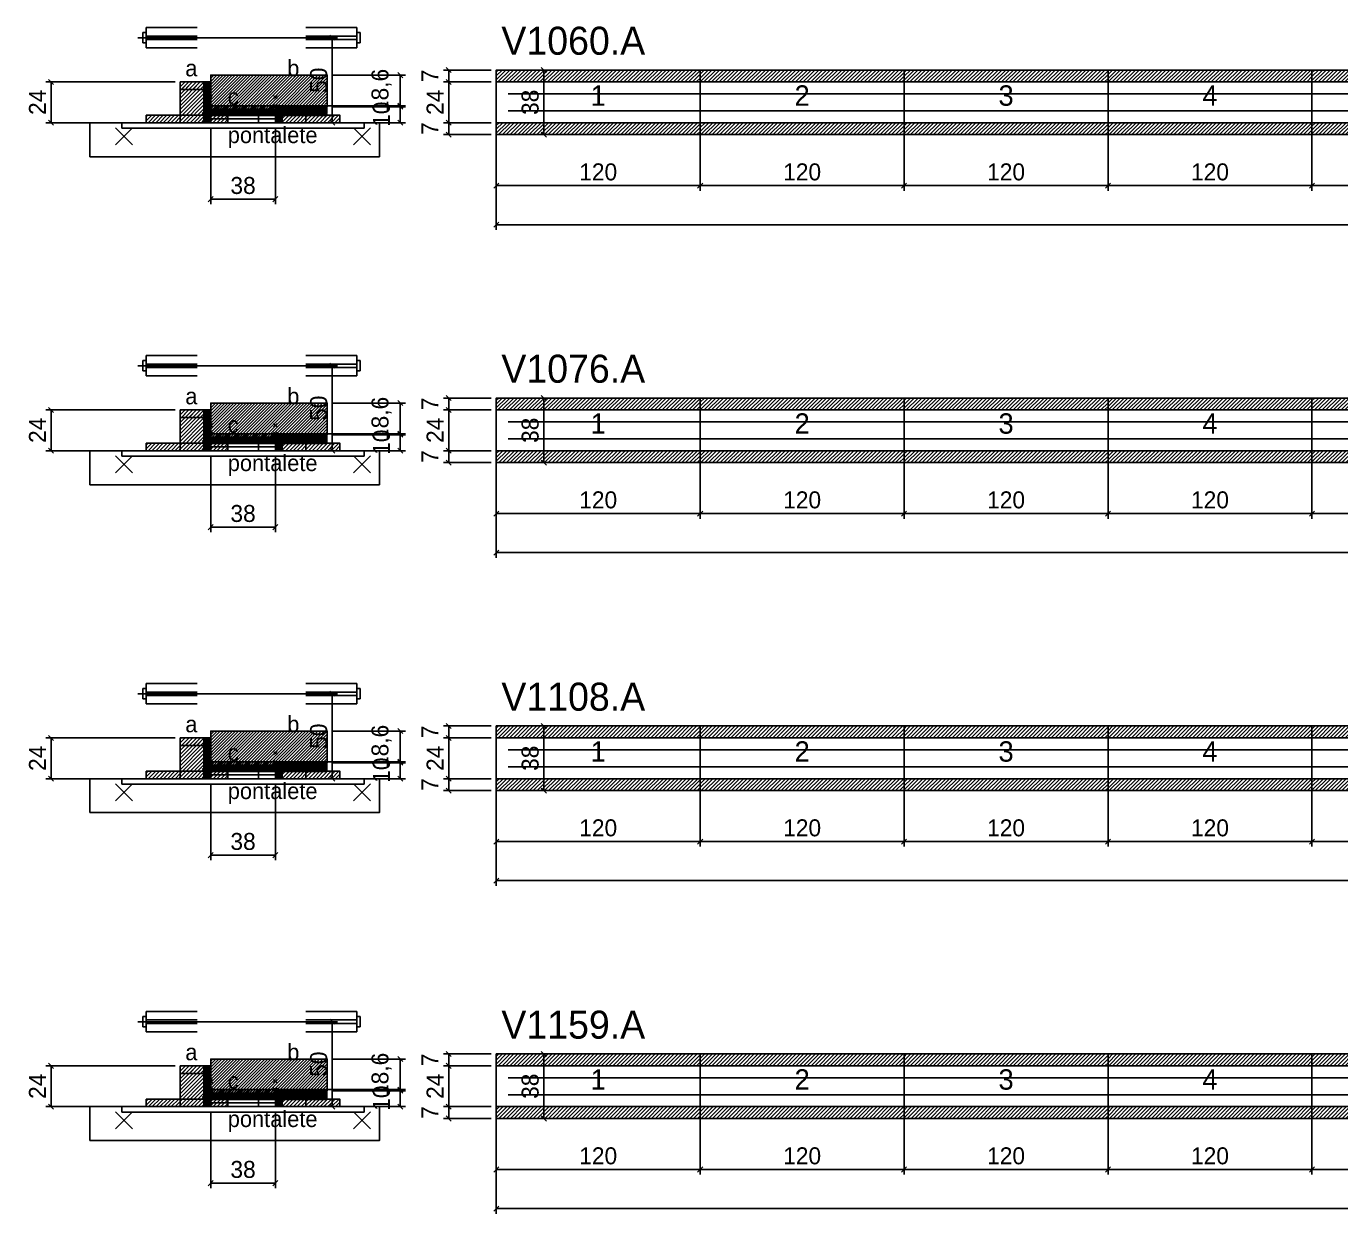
# Model space of a CAD drawing. Extents: x -10500 to 3070, y -11667 to 1250.
# Drawn here: x -69 to 705, y -1052 to -353 of the extents above; entities that cross this region are included whole.
import ezdxf
from ezdxf.enums import TextEntityAlignment as Align

# ---------------------------------------------------------------- set-up
doc = ezdxf.new("R2010")
doc.units = 0
for name, color, linetype in [('5', 5, 'Continuous'), ('barrote', 126, 'Continuous'), ('CONCRETO', 251, 'Continuous'), ('COTA', 241, 'Continuous'), ('detalhes', 7, 'Continuous'), ('ESTRUTURACAO', 7, 'Continuous'), ('Hachura', 251, 'Continuous'), ('Madeira', 126, 'Continuous'), ('NOMENCLATURA', 7, 'Continuous'), ('Painéis', 200, 'Continuous'), ('presilha', 224, 'Continuous'), ('SARR_2.2x7', 40, 'Continuous'), ('SCO-___-LAJ', 224, 'Continuous'), ('TENSOR', 224, 'Continuous')]:
    doc.layers.add(name, color=color, linetype=linetype)
doc.dimstyles.new('PAINEL', dxfattribs={"dimtxt": 10, "dimasz": 3, "dimexe": 3, "dimexo": 3, "dimgap": 3, "dimtad": 1, "dimblk": 'OBLIQUE', "dimblk1": 'OBLIQUE', "dimcen": 2.5, "dimclrd": 4, "dimclre": 4, "dimclrt": 240, "dimazin": 3, "dimtfac": 1, "dimtmove": 0, "dimatfit": 3})

# ---------------------------------------------------------------- blocks, each defined once
blk = doc.blocks.new('PAR_ESQ')
for p, q in [((-1, -1), (1, 1)), ((-1, 1), (1, -1))]:
    blk.add_line(p, q)
blk = doc.blocks.new('PAR_FUNDO_ESQ')
for p, q in [((-1, -1), (1, 1)), ((-1, 1), (1, -1))]:
    blk.add_line(p, q)
blk = doc.blocks.new('PAR_FUNDO_DIR')
for p, q in [((-1, -1), (1, 1)), ((-1, 1), (1, -1))]:
    blk.add_line(p, q)
blk = doc.blocks.new('par_int_esq')
for p, q in [((-1, -1), (1, 1)), ((-1, 1), (1, -1))]:
    blk.add_line(p, q)
blk = doc.blocks.new('par_int_dir')
for p, q in [((-1, -1), (1, 1)), ((-1, 1), (1, -1))]:
    blk.add_line(p, q)
blk = doc.blocks.new('_OBLIQUE')
at = {"color": 0, "linetype": 'BYBLOCK'}
blk.add_line((-0.5, -0.5), (0.5, 0.5), dxfattribs=at)

msp = doc.modelspace()

# ---------------------------------------------------------------- hatches: boundary and pattern name
at = {"layer": 'COTA'}
h = msp.add_hatch(dxfattribs=at)
h.set_pattern_fill('ANSI31', scale=0.5)
h.paths.add_polyline_path([(208, -386), (328, -386), (328, -379), (208, -379)])
h = msp.add_hatch(dxfattribs=at)
h.set_pattern_fill('ANSI31', scale=0.5)
h.paths.add_polyline_path([(328, -386), (448, -386), (448, -379), (328, -379)])
h = msp.add_hatch(dxfattribs=at)
h.set_pattern_fill('ANSI31', scale=0.5)
h.paths.add_polyline_path([(448, -386), (568, -386), (568, -379), (448, -379)])
h = msp.add_hatch(dxfattribs=at)
h.set_pattern_fill('ANSI31', scale=0.5)
h.paths.add_polyline_path([(568, -386), (688, -386), (688, -379), (568, -379)])
h = msp.add_hatch(dxfattribs=at)
h.set_pattern_fill('ANSI31', scale=0.5)
h.paths.add_polyline_path([(688, -386), (808, -386), (808, -379), (688, -379)])
h = msp.add_hatch(dxfattribs=at)
h.set_pattern_fill('ANSI31', scale=0.4)
h.paths.add_polyline_path([(40, -402), (40, -382), (108.5, -382), (108.5, -400.6), (78, -400.6), (78, -402)])
h = msp.add_hatch(dxfattribs=at)
h.set_pattern_fill('ANSI31', scale=0.5)
h.paths.add_polyline_path([(208, -417), (328, -417), (328, -410), (208, -410)])
h = msp.add_hatch(dxfattribs=at)
h.set_pattern_fill('ANSI31', scale=0.5)
h.paths.add_polyline_path([(328, -417), (448, -417), (448, -410), (328, -410)])
h = msp.add_hatch(dxfattribs=at)
h.set_pattern_fill('ANSI31', scale=0.5)
h.paths.add_polyline_path([(448, -417), (568, -417), (568, -410), (448, -410)])
h = msp.add_hatch(dxfattribs=at)
h.set_pattern_fill('ANSI31', scale=0.5)
h.paths.add_polyline_path([(568, -417), (688, -417), (688, -410), (568, -410)])
h = msp.add_hatch(dxfattribs=at)
h.set_pattern_fill('ANSI31', scale=0.5)
h.paths.add_polyline_path([(688, -417), (808, -417), (808, -410), (688, -410)])
h = msp.add_hatch(dxfattribs=at)
h.set_pattern_fill('ANSI31', scale=0.5)
h.paths.add_polyline_path([(208, -579), (328, -579), (328, -572), (208, -572)])
h = msp.add_hatch(dxfattribs=at)
h.set_pattern_fill('ANSI31', scale=0.5)
h.paths.add_polyline_path([(328, -579), (448, -579), (448, -572), (328, -572)])
h = msp.add_hatch(dxfattribs=at)
h.set_pattern_fill('ANSI31', scale=0.5)
h.paths.add_polyline_path([(448, -579), (568, -579), (568, -572), (448, -572)])
h = msp.add_hatch(dxfattribs=at)
h.set_pattern_fill('ANSI31', scale=0.5)
h.paths.add_polyline_path([(568, -579), (688, -579), (688, -572), (568, -572)])
h = msp.add_hatch(dxfattribs=at)
h.set_pattern_fill('ANSI31', scale=0.5)
h.paths.add_polyline_path([(688, -579), (808, -579), (808, -572), (688, -572)])
h = msp.add_hatch(dxfattribs=at)
h.set_pattern_fill('ANSI31', scale=0.4)
h.paths.add_polyline_path([(40, -595), (40, -575), (108.5, -575), (108.5, -593.6), (78, -593.6), (78, -595)])
h = msp.add_hatch(dxfattribs=at)
h.set_pattern_fill('ANSI31', scale=0.5)
h.paths.add_polyline_path([(208, -610), (328, -610), (328, -603), (208, -603)])
h = msp.add_hatch(dxfattribs=at)
h.set_pattern_fill('ANSI31', scale=0.5)
h.paths.add_polyline_path([(328, -610), (448, -610), (448, -603), (328, -603)])
h = msp.add_hatch(dxfattribs=at)
h.set_pattern_fill('ANSI31', scale=0.5)
h.paths.add_polyline_path([(448, -610), (568, -610), (568, -603), (448, -603)])
h = msp.add_hatch(dxfattribs=at)
h.set_pattern_fill('ANSI31', scale=0.5)
h.paths.add_polyline_path([(568, -610), (688, -610), (688, -603), (568, -603)])
h = msp.add_hatch(dxfattribs=at)
h.set_pattern_fill('ANSI31', scale=0.5)
h.paths.add_polyline_path([(688, -610), (808, -610), (808, -603), (688, -603)])
h = msp.add_hatch(dxfattribs=at)
h.set_pattern_fill('ANSI31', scale=0.5)
h.paths.add_polyline_path([(208, -772), (328, -772), (328, -765), (208, -765)])
h = msp.add_hatch(dxfattribs=at)
h.set_pattern_fill('ANSI31', scale=0.5)
h.paths.add_polyline_path([(328, -772), (448, -772), (448, -765), (328, -765)])
h = msp.add_hatch(dxfattribs=at)
h.set_pattern_fill('ANSI31', scale=0.5)
h.paths.add_polyline_path([(448, -772), (568, -772), (568, -765), (448, -765)])
h = msp.add_hatch(dxfattribs=at)
h.set_pattern_fill('ANSI31', scale=0.5)
h.paths.add_polyline_path([(568, -772), (688, -772), (688, -765), (568, -765)])
h = msp.add_hatch(dxfattribs=at)
h.set_pattern_fill('ANSI31', scale=0.5)
h.paths.add_polyline_path([(688, -772), (808, -772), (808, -765), (688, -765)])
h = msp.add_hatch(dxfattribs=at)
h.set_pattern_fill('ANSI31', scale=0.4)
h.paths.add_polyline_path([(40, -788), (40, -768), (108.5, -768), (108.5, -786.6), (78, -786.6), (78, -788)])
h = msp.add_hatch(dxfattribs=at)
h.set_pattern_fill('ANSI31', scale=0.5)
h.paths.add_polyline_path([(208, -803), (328, -803), (328, -796), (208, -796)])
h = msp.add_hatch(dxfattribs=at)
h.set_pattern_fill('ANSI31', scale=0.5)
h.paths.add_polyline_path([(328, -803), (448, -803), (448, -796), (328, -796)])
h = msp.add_hatch(dxfattribs=at)
h.set_pattern_fill('ANSI31', scale=0.5)
h.paths.add_polyline_path([(448, -803), (568, -803), (568, -796), (448, -796)])
h = msp.add_hatch(dxfattribs=at)
h.set_pattern_fill('ANSI31', scale=0.5)
h.paths.add_polyline_path([(568, -803), (688, -803), (688, -796), (568, -796)])
h = msp.add_hatch(dxfattribs=at)
h.set_pattern_fill('ANSI31', scale=0.5)
h.paths.add_polyline_path([(688, -803), (808, -803), (808, -796), (688, -796)])
h = msp.add_hatch(dxfattribs=at)
h.set_pattern_fill('ANSI31', scale=0.5)
h.paths.add_polyline_path([(208, -965), (328, -965), (328, -958), (208, -958)])
h = msp.add_hatch(dxfattribs=at)
h.set_pattern_fill('ANSI31', scale=0.5)
h.paths.add_polyline_path([(328, -965), (448, -965), (448, -958), (328, -958)])
h = msp.add_hatch(dxfattribs=at)
h.set_pattern_fill('ANSI31', scale=0.5)
h.paths.add_polyline_path([(448, -965), (568, -965), (568, -958), (448, -958)])
h = msp.add_hatch(dxfattribs=at)
h.set_pattern_fill('ANSI31', scale=0.5)
h.paths.add_polyline_path([(568, -965), (688, -965), (688, -958), (568, -958)])
h = msp.add_hatch(dxfattribs=at)
h.set_pattern_fill('ANSI31', scale=0.5)
h.paths.add_polyline_path([(688, -965), (808, -965), (808, -958), (688, -958)])
h = msp.add_hatch(dxfattribs=at)
h.set_pattern_fill('ANSI31', scale=0.4)
h.paths.add_polyline_path([(40, -981), (40, -961), (108.5, -961), (108.5, -979.6), (78, -979.6), (78, -981)])
h = msp.add_hatch(dxfattribs=at)
h.set_pattern_fill('ANSI31', scale=0.5)
h.paths.add_polyline_path([(208, -996), (328, -996), (328, -989), (208, -989)])
h = msp.add_hatch(dxfattribs=at)
h.set_pattern_fill('ANSI31', scale=0.5)
h.paths.add_polyline_path([(328, -996), (448, -996), (448, -989), (328, -989)])
h = msp.add_hatch(dxfattribs=at)
h.set_pattern_fill('ANSI31', scale=0.5)
h.paths.add_polyline_path([(448, -996), (568, -996), (568, -989), (448, -989)])
h = msp.add_hatch(dxfattribs=at)
h.set_pattern_fill('ANSI31', scale=0.5)
h.paths.add_polyline_path([(568, -996), (688, -996), (688, -989), (568, -989)])
h = msp.add_hatch(dxfattribs=at)
h.set_pattern_fill('ANSI31', scale=0.5)
h.paths.add_polyline_path([(688, -996), (808, -996), (808, -989), (688, -989)])
at = {"layer": 'Hachura'}
h = msp.add_hatch(dxfattribs=at)
h.set_pattern_fill('ANSI31', scale=0.5)
h.paths.add_polyline_path([(22, -410), (36, -410), (36, -386), (22, -386)])
h = msp.add_hatch(dxfattribs=at)
h.set_pattern_fill('ANSI31', scale=0.5)
h.paths.add_polyline_path([(22, -390.4), (36, -390.4), (36, -386), (22, -386)])
h = msp.add_hatch(dxfattribs=at)
h.set_pattern_fill('SOLID')
h.paths.add_polyline_path([(36, -410), (40, -410), (40, -386), (36, -386)])
h = msp.add_hatch(dxfattribs=at)
h.set_pattern_fill('SOLID')
h.paths.add_polyline_path([(40, -405.6), (78, -405.6), (78, -402), (40, -402)])
h = msp.add_hatch(dxfattribs=at)
h.set_pattern_fill('SOLID')
h.paths.add_polyline_path([(78, -410), (82, -410), (82, -400), (78, -400)])
h = msp.add_hatch(dxfattribs=at)
h.set_pattern_fill('SOLID')
h.paths.add_polyline_path([(78, -400), (108.5, -400), (108.5, -406), (78, -406)])
h = msp.add_hatch(dxfattribs=at)
h.set_pattern_fill('ANSI31', scale=0.5)
h.paths.add_polyline_path([(82, -410), (96, -410), (96, -400), (82, -400)])
h = msp.add_hatch(dxfattribs=at)
h.set_pattern_fill('ANSI31', scale=0.5)
h.paths.add_polyline_path([(82, -404.4), (96, -404.4), (96, -400), (82, -400)])
h = msp.add_hatch(dxfattribs=at)
h.set_pattern_fill('ANSI31', scale=0.5)
h.paths.add_polyline_path([(2, -410), (22, -410), (22, -405.6), (2, -405.6)])
h = msp.add_hatch(dxfattribs=at)
h.set_pattern_fill('ANSI31', scale=0.5)
h.paths.add_polyline_path([(40, -410), (50, -410), (50, -405.6), (40, -405.6)])
h = msp.add_hatch(dxfattribs=at)
h.set_pattern_fill('ANSI31', scale=0.5)
h.paths.add_polyline_path([(96, -410), (116, -410), (116, -405.6), (96, -405.6)])
h = msp.add_hatch(dxfattribs=at)
h.set_pattern_fill('ANSI31', scale=0.5)
h.paths.add_polyline_path([(22, -603), (36, -603), (36, -579), (22, -579)])
h = msp.add_hatch(dxfattribs=at)
h.set_pattern_fill('ANSI31', scale=0.5)
h.paths.add_polyline_path([(22, -583.4), (36, -583.4), (36, -579), (22, -579)])
h = msp.add_hatch(dxfattribs=at)
h.set_pattern_fill('SOLID')
h.paths.add_polyline_path([(36, -603), (40, -603), (40, -579), (36, -579)])
h = msp.add_hatch(dxfattribs=at)
h.set_pattern_fill('SOLID')
h.paths.add_polyline_path([(40, -598.6), (78, -598.6), (78, -595), (40, -595)])
h = msp.add_hatch(dxfattribs=at)
h.set_pattern_fill('SOLID')
h.paths.add_polyline_path([(78, -603), (82, -603), (82, -593), (78, -593)])
h = msp.add_hatch(dxfattribs=at)
h.set_pattern_fill('SOLID')
h.paths.add_polyline_path([(78, -593), (108.5, -593), (108.5, -599), (78, -599)])
h = msp.add_hatch(dxfattribs=at)
h.set_pattern_fill('ANSI31', scale=0.5)
h.paths.add_polyline_path([(82, -603), (96, -603), (96, -593), (82, -593)])
h = msp.add_hatch(dxfattribs=at)
h.set_pattern_fill('ANSI31', scale=0.5)
h.paths.add_polyline_path([(82, -597.4), (96, -597.4), (96, -593), (82, -593)])
h = msp.add_hatch(dxfattribs=at)
h.set_pattern_fill('ANSI31', scale=0.5)
h.paths.add_polyline_path([(2, -603), (22, -603), (22, -598.6), (2, -598.6)])
h = msp.add_hatch(dxfattribs=at)
h.set_pattern_fill('ANSI31', scale=0.5)
h.paths.add_polyline_path([(40, -603), (50, -603), (50, -598.6), (40, -598.6)])
h = msp.add_hatch(dxfattribs=at)
h.set_pattern_fill('ANSI31', scale=0.5)
h.paths.add_polyline_path([(96, -603), (116, -603), (116, -598.6), (96, -598.6)])
h = msp.add_hatch(dxfattribs=at)
h.set_pattern_fill('ANSI31', scale=0.5)
h.paths.add_polyline_path([(22, -796), (36, -796), (36, -772), (22, -772)])
h = msp.add_hatch(dxfattribs=at)
h.set_pattern_fill('ANSI31', scale=0.5)
h.paths.add_polyline_path([(22, -776.4), (36, -776.4), (36, -772), (22, -772)])
h = msp.add_hatch(dxfattribs=at)
h.set_pattern_fill('SOLID')
h.paths.add_polyline_path([(36, -796), (40, -796), (40, -772), (36, -772)])
h = msp.add_hatch(dxfattribs=at)
h.set_pattern_fill('SOLID')
h.paths.add_polyline_path([(40, -791.6), (78, -791.6), (78, -788), (40, -788)])
h = msp.add_hatch(dxfattribs=at)
h.set_pattern_fill('SOLID')
h.paths.add_polyline_path([(78, -796), (82, -796), (82, -786), (78, -786)])
h = msp.add_hatch(dxfattribs=at)
h.set_pattern_fill('SOLID')
h.paths.add_polyline_path([(78, -786), (108.5, -786), (108.5, -792), (78, -792)])
h = msp.add_hatch(dxfattribs=at)
h.set_pattern_fill('ANSI31', scale=0.5)
h.paths.add_polyline_path([(82, -796), (96, -796), (96, -786), (82, -786)])
h = msp.add_hatch(dxfattribs=at)
h.set_pattern_fill('ANSI31', scale=0.5)
h.paths.add_polyline_path([(82, -790.4), (96, -790.4), (96, -786), (82, -786)])
h = msp.add_hatch(dxfattribs=at)
h.set_pattern_fill('ANSI31', scale=0.5)
h.paths.add_polyline_path([(2, -796), (22, -796), (22, -791.6), (2, -791.6)])
h = msp.add_hatch(dxfattribs=at)
h.set_pattern_fill('ANSI31', scale=0.5)
h.paths.add_polyline_path([(40, -796), (50, -796), (50, -791.6), (40, -791.6)])
h = msp.add_hatch(dxfattribs=at)
h.set_pattern_fill('ANSI31', scale=0.5)
h.paths.add_polyline_path([(96, -796), (116, -796), (116, -791.6), (96, -791.6)])
h = msp.add_hatch(dxfattribs=at)
h.set_pattern_fill('ANSI31', scale=0.5)
h.paths.add_polyline_path([(22, -989), (36, -989), (36, -965), (22, -965)])
h = msp.add_hatch(dxfattribs=at)
h.set_pattern_fill('ANSI31', scale=0.5)
h.paths.add_polyline_path([(22, -969.4), (36, -969.4), (36, -965), (22, -965)])
h = msp.add_hatch(dxfattribs=at)
h.set_pattern_fill('SOLID')
h.paths.add_polyline_path([(36, -989), (40, -989), (40, -965), (36, -965)])
h = msp.add_hatch(dxfattribs=at)
h.set_pattern_fill('SOLID')
h.paths.add_polyline_path([(40, -984.6), (78, -984.6), (78, -981), (40, -981)])
h = msp.add_hatch(dxfattribs=at)
h.set_pattern_fill('SOLID')
h.paths.add_polyline_path([(78, -989), (82, -989), (82, -979), (78, -979)])
h = msp.add_hatch(dxfattribs=at)
h.set_pattern_fill('SOLID')
h.paths.add_polyline_path([(78, -979), (108.5, -979), (108.5, -985), (78, -985)])
h = msp.add_hatch(dxfattribs=at)
h.set_pattern_fill('ANSI31', scale=0.5)
h.paths.add_polyline_path([(82, -989), (96, -989), (96, -979), (82, -979)])
h = msp.add_hatch(dxfattribs=at)
h.set_pattern_fill('ANSI31', scale=0.5)
h.paths.add_polyline_path([(82, -983.4), (96, -983.4), (96, -979), (82, -979)])
h = msp.add_hatch(dxfattribs=at)
h.set_pattern_fill('ANSI31', scale=0.5)
h.paths.add_polyline_path([(2, -989), (22, -989), (22, -984.6), (2, -984.6)])
h = msp.add_hatch(dxfattribs=at)
h.set_pattern_fill('ANSI31', scale=0.5)
h.paths.add_polyline_path([(40, -989), (50, -989), (50, -984.6), (40, -984.6)])
h = msp.add_hatch(dxfattribs=at)
h.set_pattern_fill('ANSI31', scale=0.5)
h.paths.add_polyline_path([(96, -989), (116, -989), (116, -984.6), (96, -984.6)])
at = {"layer": 'HACHURACONCRETO'}
h = msp.add_hatch(dxfattribs=at)
h.set_pattern_fill('ANSI31', scale=0.3)
h.paths.add_polyline_path([(40, -405.6), (78, -405.6), (78, -400), (40, -400)])
h = msp.add_hatch(dxfattribs=at)
h.set_pattern_fill('ANSI31', scale=0.3)
h.paths.add_polyline_path([(40, -598.6), (78, -598.6), (78, -593), (40, -593)])
h = msp.add_hatch(dxfattribs=at)
h.set_pattern_fill('ANSI31', scale=0.3)
h.paths.add_polyline_path([(40, -791.6), (78, -791.6), (78, -786), (40, -786)])
h = msp.add_hatch(dxfattribs=at)
h.set_pattern_fill('ANSI31', scale=0.3)
h.paths.add_polyline_path([(40, -984.6), (78, -984.6), (78, -979), (40, -979)])

# ---------------------------------------------------------------- linework, layer by layer
for p, q in [((2, -354), (32, -354)), ((2, -354), (2, -366)), ((96, -354), (126, -354)), ((126, -354), (126, -366)), ((0, -357), (0, -363)), ((2, -357), (0, -357)), ((2, -363), (0, -363)), ((2, -359), (32, -359)), ((2, -361), (32, -361)), ((96, -359), (126, -359)), ((96, -361), (126, -361)), ((126, -357), (128, -357)), ((126, -363), (128, -363)), ((128, -357), (128, -363)), ((2, -366), (32, -366)), ((96, -366), (126, -366)), ((2, -547), (32, -547)), ((2, -547), (2, -559)), ((96, -547), (126, -547)), ((126, -547), (126, -559)), ((0, -550), (0, -556)), ((2, -550), (0, -550)), ((2, -556), (0, -556)), ((2, -552), (32, -552)), ((2, -554), (32, -554)), ((96, -552), (126, -552)), ((96, -554), (126, -554)), ((126, -550), (128, -550)), ((126, -556), (128, -556)), ((128, -550), (128, -556)), ((2, -559), (32, -559)), ((96, -559), (126, -559)), ((2, -740), (32, -740)), ((2, -740), (2, -752)), ((96, -740), (126, -740)), ((126, -740), (126, -752)), ((0, -743), (0, -749)), ((2, -743), (0, -743)), ((2, -749), (0, -749)), ((2, -745), (32, -745)), ((2, -747), (32, -747)), ((96, -745), (126, -745)), ((96, -747), (126, -747)), ((126, -743), (128, -743)), ((126, -749), (128, -749)), ((128, -743), (128, -749)), ((2, -752), (32, -752)), ((96, -752), (126, -752)), ((2, -933), (32, -933)), ((2, -933), (2, -945)), ((96, -933), (126, -933)), ((126, -933), (126, -945)), ((0, -936), (0, -942)), ((2, -936), (0, -936)), ((2, -942), (0, -942)), ((2, -938), (32, -938)), ((2, -940), (32, -940)), ((96, -938), (126, -938)), ((96, -940), (126, -940)), ((126, -936), (128, -936)), ((126, -942), (128, -942)), ((128, -936), (128, -942)), ((2, -945), (32, -945)), ((96, -945), (126, -945))]:
    msp.add_line(p, q)
at = {"layer": 'BARRA_ANCORAGEM'}
for p, q in [((40, -402.3), (78, -402.3)), ((40, -404.3), (40, -402.3)), ((40, -404.3), (78, -404.3)), ((40, -405.7), (78, -405.7)), ((40, -407.7), (40, -405.7)), ((40, -407.7), (78, -407.7)), ((78, -404.3), (78, -402.3)), ((78, -407.7), (78, -405.7)), ((40, -595.3), (78, -595.3)), ((40, -597.3), (40, -595.3)), ((78, -597.3), (78, -595.3)), ((40, -597.3), (78, -597.3)), ((40, -598.7), (78, -598.7)), ((40, -600.7), (40, -598.7)), ((40, -600.7), (78, -600.7)), ((78, -600.7), (78, -598.7)), ((40, -788.3), (78, -788.3)), ((40, -790.3), (40, -788.3)), ((78, -790.3), (78, -788.3)), ((40, -790.3), (78, -790.3)), ((40, -791.7), (78, -791.7)), ((40, -793.7), (40, -791.7)), ((40, -793.7), (78, -793.7)), ((78, -793.7), (78, -791.7)), ((40, -981.3), (78, -981.3)), ((40, -983.3), (40, -981.3)), ((78, -983.3), (78, -981.3)), ((40, -983.3), (78, -983.3)), ((40, -984.7), (78, -984.7)), ((40, -986.7), (40, -984.7)), ((40, -986.7), (78, -986.7)), ((78, -986.7), (78, -984.7))]:
    msp.add_line(p, q, dxfattribs=at)
at = {"layer": 'barrote'}
for points in [[(-31.25, -430), (139.25, -430), (139.25, -410), (-31.25, -410)], [(-31.25, -623), (139.25, -623), (139.25, -603), (-31.25, -603)], [(-31.25, -816), (139.25, -816), (139.25, -796), (-31.25, -796)], [(-31.25, -1009), (139.25, -1009), (139.25, -989), (-31.25, -989)]]:
    msp.add_lwpolyline(points, close=True, dxfattribs=at)
at = {"layer": 'CONCRETO'}
for points in [[(40, -402), (40, -382), (108.5, -382), (108.5, -400.6), (78, -400.6), (78, -402)], [(40, -595), (40, -575), (108.5, -575), (108.5, -593.6), (78, -593.6), (78, -595)], [(40, -788), (40, -768), (108.5, -768), (108.5, -786.6), (78, -786.6), (78, -788)], [(40, -981), (40, -961), (108.5, -961), (108.5, -979.6), (78, -979.6), (78, -981)]]:
    msp.add_lwpolyline(points, close=True, dxfattribs=at)
at = {"layer": 'HACHURACONCRETO'}
for points in [[(40, -405.6), (78, -405.6), (78, -400), (40, -400)], [(40, -598.6), (78, -598.6), (78, -593), (40, -593)], [(40, -791.6), (78, -791.6), (78, -786), (40, -786)], [(40, -984.6), (78, -984.6), (78, -979), (40, -979)]]:
    msp.add_lwpolyline(points, close=True, dxfattribs=at)
at = {"layer": 'Madeira'}
for points in [[(22, -410), (36, -410), (36, -386), (22, -386)], [(22, -390.4), (36, -390.4), (36, -386), (22, -386)], [(82, -410), (96, -410), (96, -400), (82, -400)], [(82, -404.4), (96, -404.4), (96, -400), (82, -400)], [(2, -410), (22, -410), (22, -405.6), (2, -405.6)], [(22, -410), (36, -410), (36, -405.6), (22, -405.6)], [(40, -410), (50, -410), (50, -405.6), (40, -405.6)], [(68, -410), (78, -410), (78, -405.6), (68, -405.6)], [(96, -410), (116, -410), (116, -405.6), (96, -405.6)], [(22, -603), (36, -603), (36, -579), (22, -579)], [(22, -583.4), (36, -583.4), (36, -579), (22, -579)], [(82, -603), (96, -603), (96, -593), (82, -593)], [(82, -597.4), (96, -597.4), (96, -593), (82, -593)], [(2, -603), (22, -603), (22, -598.6), (2, -598.6)], [(22, -603), (36, -603), (36, -598.6), (22, -598.6)], [(40, -603), (50, -603), (50, -598.6), (40, -598.6)], [(68, -603), (78, -603), (78, -598.6), (68, -598.6)], [(96, -603), (116, -603), (116, -598.6), (96, -598.6)], [(22, -796), (36, -796), (36, -772), (22, -772)], [(22, -776.4), (36, -776.4), (36, -772), (22, -772)], [(82, -796), (96, -796), (96, -786), (82, -786)], [(82, -790.4), (96, -790.4), (96, -786), (82, -786)], [(2, -796), (22, -796), (22, -791.6), (2, -791.6)], [(22, -796), (36, -796), (36, -791.6), (22, -791.6)], [(40, -796), (50, -796), (50, -791.6), (40, -791.6)], [(68, -796), (78, -796), (78, -791.6), (68, -791.6)], [(96, -796), (116, -796), (116, -791.6), (96, -791.6)], [(22, -989), (36, -989), (36, -965), (22, -965)], [(22, -969.4), (36, -969.4), (36, -965), (22, -965)], [(82, -989), (96, -989), (96, -979), (82, -979)], [(82, -983.4), (96, -983.4), (96, -979), (82, -979)], [(2, -989), (22, -989), (22, -984.6), (2, -984.6)], [(22, -989), (36, -989), (36, -984.6), (22, -984.6)], [(40, -989), (50, -989), (50, -984.6), (40, -984.6)], [(68, -989), (78, -989), (78, -984.6), (68, -984.6)], [(96, -989), (116, -989), (116, -984.6), (96, -984.6)]]:
    msp.add_lwpolyline(points, close=True, dxfattribs=at)
at = {"layer": 'Painéis'}
for p, q in [((208, -386), (328, -386)), ((208, -410), (208, -386)), ((328, -410), (328, -386)), ((328, -410), (328, -386)), ((328, -386), (448, -386)), ((328, -410), (328, -386)), ((448, -410), (448, -386)), ((448, -410), (448, -386)), ((448, -386), (568, -386)), ((448, -410), (448, -386)), ((568, -410), (568, -386)), ((568, -410), (568, -386)), ((568, -386), (688, -386)), ((568, -410), (568, -386)), ((688, -410), (688, -386)), ((688, -410), (688, -386)), ((688, -386), (808, -386)), ((688, -410), (688, -386)), ((208, -410), (328, -410)), ((328, -410), (448, -410)), ((448, -410), (568, -410)), ((568, -410), (688, -410)), ((688, -410), (808, -410)), ((208, -579), (328, -579)), ((208, -603), (208, -579)), ((328, -603), (328, -579)), ((328, -603), (328, -579)), ((328, -579), (448, -579)), ((328, -603), (328, -579)), ((448, -603), (448, -579)), ((448, -603), (448, -579)), ((448, -579), (568, -579)), ((448, -603), (448, -579)), ((568, -603), (568, -579)), ((568, -603), (568, -579)), ((568, -579), (688, -579)), ((568, -603), (568, -579)), ((688, -603), (688, -579)), ((688, -603), (688, -579)), ((688, -579), (808, -579)), ((688, -603), (688, -579)), ((208, -603), (328, -603)), ((328, -603), (448, -603)), ((448, -603), (568, -603)), ((568, -603), (688, -603)), ((688, -603), (808, -603)), ((208, -772), (328, -772)), ((208, -796), (208, -772)), ((328, -796), (328, -772)), ((328, -796), (328, -772)), ((328, -772), (448, -772)), ((328, -796), (328, -772)), ((448, -796), (448, -772)), ((448, -796), (448, -772)), ((448, -772), (568, -772)), ((448, -796), (448, -772)), ((568, -796), (568, -772)), ((568, -796), (568, -772)), ((568, -772), (688, -772)), ((568, -796), (568, -772)), ((688, -796), (688, -772)), ((688, -796), (688, -772)), ((688, -772), (808, -772)), ((688, -796), (688, -772)), ((208, -796), (328, -796)), ((328, -796), (448, -796)), ((448, -796), (568, -796)), ((568, -796), (688, -796)), ((688, -796), (808, -796)), ((208, -965), (328, -965)), ((208, -989), (208, -965)), ((328, -989), (328, -965)), ((328, -989), (328, -965)), ((328, -965), (448, -965)), ((328, -989), (328, -965)), ((448, -989), (448, -965)), ((448, -989), (448, -965)), ((448, -965), (568, -965)), ((448, -989), (448, -965)), ((568, -989), (568, -965)), ((568, -989), (568, -965)), ((568, -965), (688, -965)), ((568, -989), (568, -965)), ((688, -989), (688, -965)), ((688, -989), (688, -965)), ((688, -965), (808, -965)), ((688, -989), (688, -965)), ((208, -989), (328, -989)), ((328, -989), (448, -989)), ((448, -989), (568, -989)), ((568, -989), (688, -989)), ((688, -989), (808, -989))]:
    msp.add_line(p, q, dxfattribs=at)
for points in [[(36, -410), (40, -410), (40, -386), (36, -386)], [(40, -405.6), (78, -405.6), (78, -402), (40, -402)], [(78, -410), (82, -410), (82, -400), (78, -400)], [(78, -400), (108.5, -400), (108.5, -400.6), (78, -400.6)], [(36, -603), (40, -603), (40, -579), (36, -579)], [(40, -598.6), (78, -598.6), (78, -595), (40, -595)], [(78, -603), (82, -603), (82, -593), (78, -593)], [(78, -593), (108.5, -593), (108.5, -593.6), (78, -593.6)], [(36, -796), (40, -796), (40, -772), (36, -772)], [(40, -791.6), (78, -791.6), (78, -788), (40, -788)], [(78, -796), (82, -796), (82, -786), (78, -786)], [(78, -786), (108.5, -786), (108.5, -786.6), (78, -786.6)], [(36, -989), (40, -989), (40, -965), (36, -965)], [(40, -984.6), (78, -984.6), (78, -981), (40, -981)], [(78, -989), (82, -989), (82, -979), (78, -979)], [(78, -979), (108.5, -979), (108.5, -979.6), (78, -979.6)]]:
    msp.add_lwpolyline(points, close=True, dxfattribs=at)
at = {"layer": 'presilha'}
for p, q in [((-16, -423), (-6, -413)), ((-16, -413), (-6, -423)), ((124, -423), (134, -413)), ((124, -413), (134, -423)), ((-16, -616), (-6, -606)), ((-16, -606), (-6, -616)), ((124, -616), (134, -606)), ((124, -606), (134, -616)), ((-16, -809), (-6, -799)), ((-16, -799), (-6, -809)), ((124, -809), (134, -799)), ((124, -799), (134, -809)), ((-16, -1002), (-6, -992)), ((-16, -992), (-6, -1002)), ((124, -1002), (134, -992)), ((124, -992), (134, -1002))]:
    msp.add_line(p, q, dxfattribs=at)
at = {"layer": 'SARR_2.2x7'}
for points in [[(215, -393), (328, -393)], [(215, -393), (328, -393)], [(328, -393), (448, -393)], [(328, -393), (448, -393)], [(448, -393), (568, -393)], [(448, -393), (568, -393)], [(568, -393), (688, -393)], [(568, -393), (688, -393)], [(688, -393), (808, -393)], [(688, -393), (808, -393)], [(215, -403), (328, -403)], [(215, -403), (328, -403)], [(328, -403), (448, -403)], [(328, -403), (448, -403)], [(448, -403), (568, -403)], [(448, -403), (568, -403)], [(568, -403), (688, -403)], [(568, -403), (688, -403)], [(688, -403), (808, -403)], [(688, -403), (808, -403)], [(215, -586), (328, -586)], [(215, -586), (328, -586)], [(328, -586), (448, -586)], [(328, -586), (448, -586)], [(448, -586), (568, -586)], [(448, -586), (568, -586)], [(568, -586), (688, -586)], [(568, -586), (688, -586)], [(688, -586), (808, -586)], [(688, -586), (808, -586)], [(215, -596), (328, -596)], [(215, -596), (328, -596)], [(328, -596), (448, -596)], [(328, -596), (448, -596)], [(448, -596), (568, -596)], [(448, -596), (568, -596)], [(568, -596), (688, -596)], [(568, -596), (688, -596)], [(688, -596), (808, -596)], [(688, -596), (808, -596)], [(215, -779), (328, -779)], [(215, -779), (328, -779)], [(328, -779), (448, -779)], [(328, -779), (448, -779)], [(448, -779), (568, -779)], [(448, -779), (568, -779)], [(568, -779), (688, -779)], [(568, -779), (688, -779)], [(688, -779), (808, -779)], [(688, -779), (808, -779)], [(215, -789), (328, -789)], [(215, -789), (328, -789)], [(328, -789), (448, -789)], [(328, -789), (448, -789)], [(448, -789), (568, -789)], [(448, -789), (568, -789)], [(568, -789), (688, -789)], [(568, -789), (688, -789)], [(688, -789), (808, -789)], [(688, -789), (808, -789)], [(215, -972), (328, -972)], [(215, -972), (328, -972)], [(328, -972), (448, -972)], [(328, -972), (448, -972)], [(448, -972), (568, -972)], [(448, -972), (568, -972)], [(568, -972), (688, -972)], [(568, -972), (688, -972)], [(688, -972), (808, -972)], [(688, -972), (808, -972)], [(215, -982), (328, -982)], [(215, -982), (328, -982)], [(328, -982), (448, -982)], [(328, -982), (448, -982)], [(448, -982), (568, -982)], [(448, -982), (568, -982)], [(568, -982), (688, -982)], [(568, -982), (688, -982)], [(688, -982), (808, -982)], [(688, -982), (808, -982)]]:
    msp.add_lwpolyline(points, dxfattribs=at)
at = {"layer": 'SARRAFO_2_2X7'}
for p, q in [((36, -395.2), (36, -390.8)), ((36, -390.8), (40, -390.8)), ((40, -395.2), (40, -390.8)), ((36, -395.2), (40, -395.2)), ((36, -405.2), (36, -400.8)), ((36, -400.8), (40, -400.8)), ((40, -405.2), (40, -400.8)), ((36, -405.2), (40, -405.2)), ((78, -407.2), (78, -402.8)), ((78, -402.8), (82, -402.8)), ((78, -407.2), (82, -407.2)), ((82, -407.2), (82, -402.8)), ((36, -588.2), (36, -583.8)), ((36, -583.8), (40, -583.8)), ((40, -588.2), (40, -583.8)), ((36, -588.2), (40, -588.2)), ((36, -598.2), (36, -593.8)), ((36, -593.8), (40, -593.8)), ((40, -598.2), (40, -593.8)), ((36, -598.2), (40, -598.2)), ((78, -600.2), (78, -595.8)), ((78, -595.8), (82, -595.8)), ((78, -600.2), (82, -600.2)), ((82, -600.2), (82, -595.8)), ((36, -781.2), (36, -776.8)), ((36, -776.8), (40, -776.8)), ((36, -781.2), (40, -781.2)), ((40, -781.2), (40, -776.8)), ((36, -791.2), (36, -786.8)), ((36, -786.8), (40, -786.8)), ((40, -791.2), (40, -786.8)), ((78, -793.2), (78, -788.8)), ((78, -788.8), (82, -788.8)), ((82, -793.2), (82, -788.8)), ((36, -791.2), (40, -791.2)), ((78, -793.2), (82, -793.2)), ((36, -974.2), (36, -969.8)), ((36, -969.8), (40, -969.8)), ((36, -974.2), (40, -974.2)), ((40, -974.2), (40, -969.8)), ((36, -984.2), (36, -979.8)), ((36, -979.8), (40, -979.8)), ((40, -984.2), (40, -979.8)), ((78, -986.2), (78, -981.8)), ((78, -981.8), (82, -981.8)), ((82, -986.2), (82, -981.8)), ((36, -984.2), (40, -984.2)), ((78, -986.2), (82, -986.2))]:
    msp.add_line(p, q, dxfattribs=at)
at = {"layer": 'SCO-___-LAJ'}
for points in [[(208, -386), (328, -386), (328, -379), (208, -379)], [(328, -386), (448, -386), (448, -379), (328, -379)], [(448, -386), (568, -386), (568, -379), (448, -379)], [(568, -386), (688, -386), (688, -379), (568, -379)], [(688, -386), (808, -386), (808, -379), (688, -379)], [(-12.25, -413.2), (130.25, -413.2), (130.25, -410), (-12.25, -410)], [(208, -417), (328, -417), (328, -410), (208, -410)], [(328, -417), (448, -417), (448, -410), (328, -410)], [(448, -417), (568, -417), (568, -410), (448, -410)], [(568, -417), (688, -417), (688, -410), (568, -410)], [(688, -417), (808, -417), (808, -410), (688, -410)], [(208, -579), (328, -579), (328, -572), (208, -572)], [(328, -579), (448, -579), (448, -572), (328, -572)], [(448, -579), (568, -579), (568, -572), (448, -572)], [(568, -579), (688, -579), (688, -572), (568, -572)], [(688, -579), (808, -579), (808, -572), (688, -572)], [(-12.25, -606.2), (130.25, -606.2), (130.25, -603), (-12.25, -603)], [(208, -610), (328, -610), (328, -603), (208, -603)], [(328, -610), (448, -610), (448, -603), (328, -603)], [(448, -610), (568, -610), (568, -603), (448, -603)], [(568, -610), (688, -610), (688, -603), (568, -603)], [(688, -610), (808, -610), (808, -603), (688, -603)], [(208, -772), (328, -772), (328, -765), (208, -765)], [(328, -772), (448, -772), (448, -765), (328, -765)], [(448, -772), (568, -772), (568, -765), (448, -765)], [(568, -772), (688, -772), (688, -765), (568, -765)], [(688, -772), (808, -772), (808, -765), (688, -765)], [(-12.25, -799.2), (130.25, -799.2), (130.25, -796), (-12.25, -796)], [(208, -803), (328, -803), (328, -796), (208, -796)], [(328, -803), (448, -803), (448, -796), (328, -796)], [(448, -803), (568, -803), (568, -796), (448, -796)], [(568, -803), (688, -803), (688, -796), (568, -796)], [(688, -803), (808, -803), (808, -796), (688, -796)], [(208, -965), (328, -965), (328, -958), (208, -958)], [(328, -965), (448, -965), (448, -958), (328, -958)], [(448, -965), (568, -965), (568, -958), (448, -958)], [(568, -965), (688, -965), (688, -958), (568, -958)], [(688, -965), (808, -965), (808, -958), (688, -958)], [(-12.25, -992.2), (130.25, -992.2), (130.25, -989), (-12.25, -989)], [(208, -996), (328, -996), (328, -989), (208, -989)], [(328, -996), (448, -996), (448, -989), (328, -989)], [(448, -996), (568, -996), (568, -989), (448, -989)], [(568, -996), (688, -996), (688, -989), (568, -989)], [(688, -996), (808, -996), (808, -989), (688, -989)]]:
    msp.add_lwpolyline(points, close=True, dxfattribs=at)
at = {"layer": 'TENSOR'}
for p, q in [((-3, -360), (106.5, -360)), ((-3, -553), (106.5, -553)), ((-3, -746), (106.5, -746)), ((-3, -939), (106.5, -939))]:
    msp.add_line(p, q, dxfattribs=at)

# ---------------------------------------------------------------- block references
at = {"layer": 'Painéis'}
for name, p in [('par_int_esq', (40, -395)), ('par_int_dir', (78, -395)), ('PAR_FUNDO_ESQ', (40, -400)), ('PAR_FUNDO_DIR', (78, -400)), ('PAR_ESQ', (36, -405)), ('par_int_esq', (40, -588)), ('par_int_dir', (78, -588)), ('PAR_FUNDO_ESQ', (40, -593)), ('PAR_FUNDO_DIR', (78, -593)), ('PAR_ESQ', (36, -598)), ('par_int_esq', (40, -781)), ('par_int_dir', (78, -781)), ('PAR_FUNDO_ESQ', (40, -786)), ('PAR_FUNDO_DIR', (78, -786)), ('PAR_ESQ', (36, -791)), ('par_int_esq', (40, -974)), ('par_int_dir', (78, -974)), ('PAR_FUNDO_ESQ', (40, -979)), ('PAR_FUNDO_DIR', (78, -979)), ('PAR_ESQ', (36, -984))]:
    msp.add_blockref(name, p, dxfattribs=at)

# ---------------------------------------------------------------- texts
at = {"layer": '5'}
for s, p in [('1', (268, -394)), ('2', (388, -394)), ('3', (508, -394)), ('4', (628, -394)), ('1', (268, -587)), ('2', (388, -587)), ('3', (508, -587)), ('4', (628, -587)), ('1', (268, -780)), ('2', (388, -780)), ('3', (508, -780)), ('4', (628, -780)), ('2', (388, -973)), ('3', (508, -973)), ('1', (268, -973)), ('4', (628, -973))]:
    msp.add_text(s, height=12, dxfattribs=at).set_placement(p, align=Align.MIDDLE_CENTER)
at = {"layer": 'detalhes'}
for s, p in [('a', (25, -382.7)), ('b', (85, -382.7)), ('c', (50, -399.5)), ('a', (25, -575.7)), ('b', (85, -575.7)), ('c', (50, -592.5)), ('a', (25, -768.7)), ('b', (85, -768.7)), ('c', (50, -785.5)), ('a', (25, -961.7)), ('b', (85, -961.7)), ('c', (50, -978.5))]:
    msp.add_text(s, height=9.6, dxfattribs=at).set_placement(p)
at = {"layer": 'ESTRUTURACAO'}
for p in [(50, -422), (50, -615), (50, -808), (50, -1001)]:
    msp.add_text('pontalete', height=9.6, dxfattribs=at).set_placement(p)
at = {"layer": 'NOMENCLATURA'}
for s, p in [('V1060.A', (211, -370)), ('V1076.A', (211, -563)), ('V1108.A', (211, -756)), ('V1159.A', (211, -949))]:
    msp.add_text(s, height=16.5, dxfattribs=at).set_placement(p)

# ---------------------------------------------------------------- dimensions: what is measured, and where the dimension line sits
at = {"layer": 'COTA'}
for base, p1, p2 in [((111.5, -410), (96, -410), (96, -360)), ((151.5, -400.6), (108.5, -400.6), (108.5, -382)), ((180, -386), (208, -386), (208, -379)), ((236, -417), (208, -417), (208, -379)), ((-54, -410), (2, -410), (22, -386)), ((180, -410), (208, -410), (208, -386)), ((151.5, -410), (96, -410), (96, -400)), ((180, -417), (208, -417), (208, -410)), ((111.5, -603), (96, -603), (96, -553)), ((151.5, -593.6), (108.5, -593.6), (108.5, -575)), ((180, -579), (208, -579), (208, -572)), ((236, -610), (208, -610), (208, -572)), ((-54, -603), (2, -603), (22, -579)), ((180, -603), (208, -603), (208, -579)), ((151.5, -603), (96, -603), (96, -593)), ((180, -610), (208, -610), (208, -603)), ((111.5, -796), (96, -796), (96, -746)), ((151.5, -786.6), (108.5, -786.6), (108.5, -768)), ((180, -772), (208, -772), (208, -765)), ((236, -803), (208, -803), (208, -765)), ((-54, -796), (2, -796), (22, -772)), ((180, -796), (208, -796), (208, -772)), ((151.5, -796), (96, -796), (96, -786)), ((180, -803), (208, -803), (208, -796)), ((111.5, -989), (96, -989), (96, -939)), ((151.5, -979.6), (108.5, -979.6), (108.5, -961)), ((180, -965), (208, -965), (208, -958)), ((236, -996), (208, -996), (208, -958)), ((-54, -989), (2, -989), (22, -965)), ((180, -989), (208, -989), (208, -965)), ((151.5, -989), (96, -989), (96, -979)), ((180, -996), (208, -996), (208, -989))]:
    msp.add_linear_dim(base=base, p1=p1, p2=p2, angle=90, dimstyle='PAINEL', dxfattribs=at).render()
for base, p1, p2 in [((40, -455), (40, -410), (78, -410)), ((208, -447), (208, -410), (328, -410)), ((208, -470), (208, -410), (1470.5, -410)), ((328, -447), (328, -410), (448, -410)), ((448, -447), (448, -410), (568, -410)), ((568, -447), (568, -410), (688, -410)), ((688, -447), (688, -410), (808, -410)), ((40, -648), (40, -603), (78, -603)), ((208, -640), (208, -603), (328, -603)), ((208, -663), (208, -603), (1470.5, -603)), ((328, -640), (328, -603), (448, -603)), ((448, -640), (448, -603), (568, -603)), ((568, -640), (568, -603), (688, -603)), ((688, -640), (688, -603), (808, -603)), ((40, -841), (40, -796), (78, -796)), ((208, -833), (208, -796), (328, -796)), ((208, -856), (208, -796), (1470.5, -796)), ((328, -833), (328, -796), (448, -796)), ((448, -833), (448, -796), (568, -796)), ((568, -833), (568, -796), (688, -796)), ((688, -833), (688, -796), (808, -796)), ((40, -1034), (40, -989), (78, -989)), ((208, -1026), (208, -989), (328, -989)), ((208, -1049), (208, -989), (1428, -989)), ((328, -1026), (328, -989), (448, -989)), ((448, -1026), (448, -989), (568, -989)), ((568, -1026), (568, -989), (688, -989)), ((688, -1026), (688, -989), (808, -989))]:
    msp.add_linear_dim(base=base, p1=p1, p2=p2, dimstyle='PAINEL', dxfattribs=at).render()

doc.saveas('drawing.dxf')
